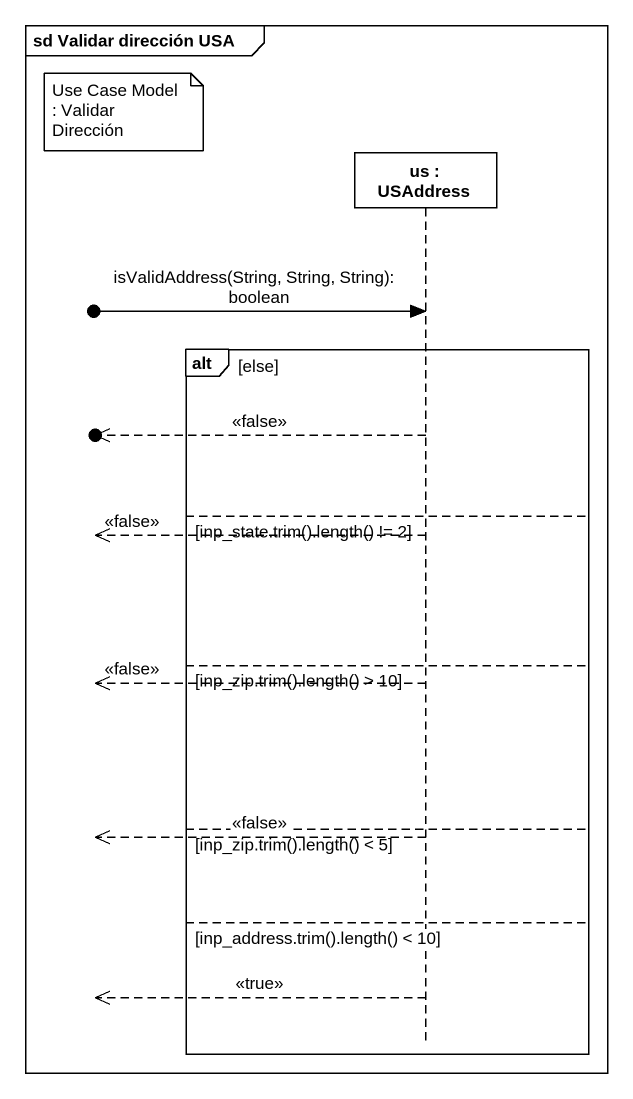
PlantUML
@startuml
mainframe sd Validar dirección USA
hide footbox
participant "us : USAddress" as us

note left of us : Use Case Model : Validar Dirección
[o-> us : isValidAddress(String, String, String): boolean
alt else
  [o<<-- us : <<false>>
else inp_state.trim().length() != 2
  [o<<-- us : <<false>>
else inp_zip.trim().length() > 10
  [o<<-- us : <<false>>
else inp_zip.trim().length() < 5
  [o<<-- us : <<false>>
else inp_address.trim().length() < 10
  [o<<-- us : <<true>>
end
@enduml
